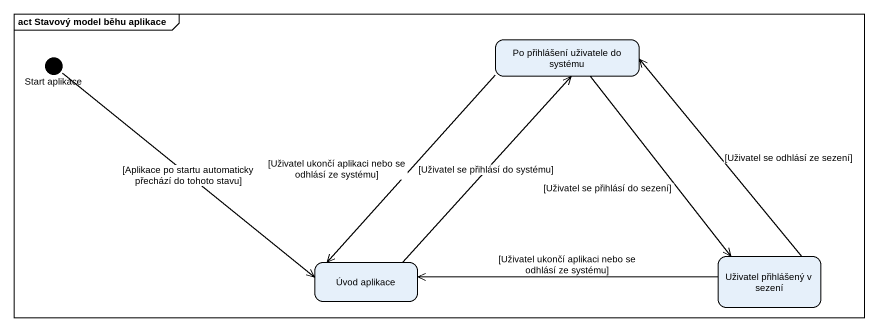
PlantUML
@startuml
mainframe act Stavový model běhu aplikace
hide empty description
state "Po přihlášení uživatele do systému" as Po_přihlášení_uživatele_do
state "Start aplikace" as Start_aplikace <<start>>
state "Úvod aplikace" as Úvod_aplikace
state "Uživatel přihlášený v sezení" as Uživatel_přihlášený_v_sezení
Po_přihlášení_uživatele_do --> Úvod_aplikace : [Uživatel ukončí aplikaci nebo se odhlásí ze systému]
Po_přihlášení_uživatele_do --> Uživatel_přihlášený_v_sezení : [Uživatel se přihlásí do sezení]
Start_aplikace --> Úvod_aplikace : [Aplikace po startu automaticky přechází do tohoto stavu]
Úvod_aplikace -up-> Po_přihlášení_uživatele_do : [Uživatel se přihlásí do systému]
Uživatel_přihlášený_v_sezení -up-> Po_přihlášení_uživatele_do : [Uživatel se odhlásí ze sezení]
Uživatel_přihlášený_v_sezení -left-> Úvod_aplikace : [Uživatel ukončí aplikaci nebo se odhlásí ze systému]
@enduml
